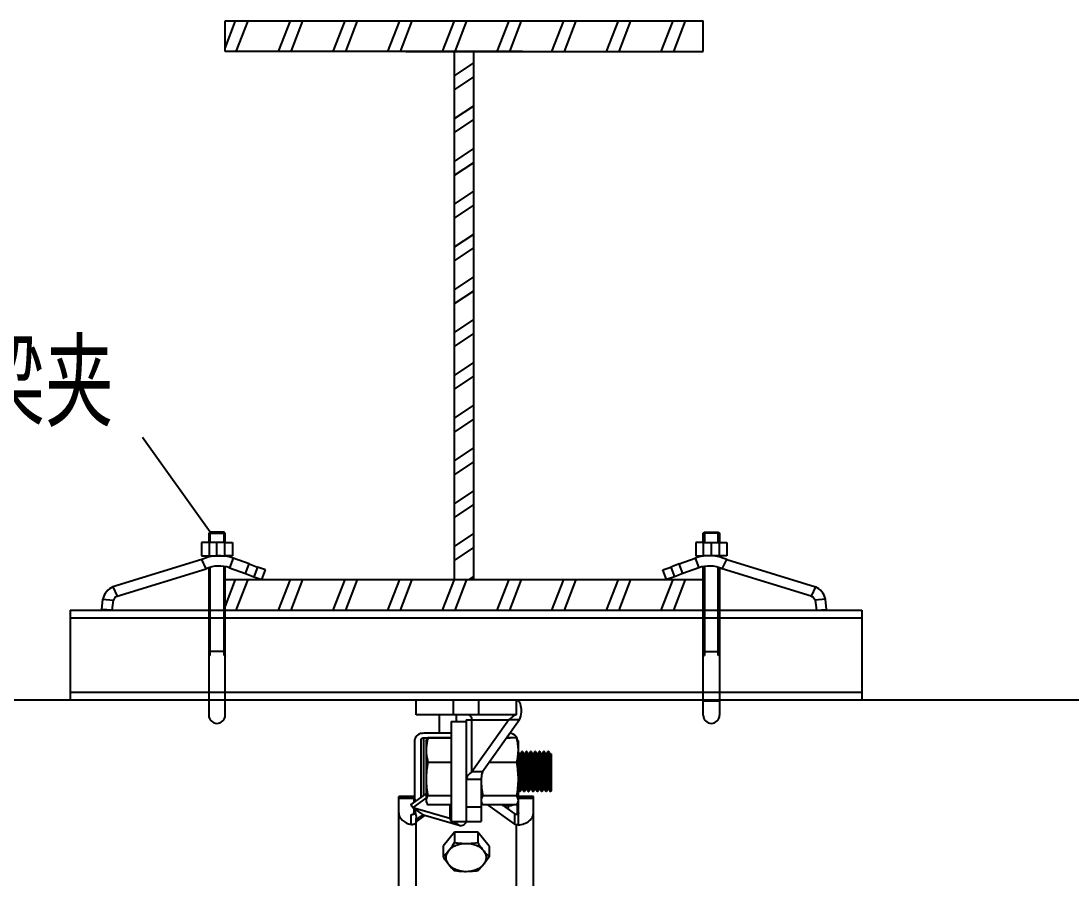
# Model space of a CAD drawing. Extents: x 27938 to 650306, y -92720 to 1524912.
# Drawn here: x 317662 to 322546, y 809788 to 813775 of the extents above; entities that cross this region are included whole.
import ezdxf

# ---------------------------------------------------------------- set-up
doc = ezdxf.new("R2010")
doc.units = 0
doc.header["$LTSCALE"] = 1000
doc.header["$MEASUREMENT"] = 0
for name, color, linetype in [('bz', 2, 'Continuous'), ('W_DIM', 4, 'Continuous'), ('walraven', 7, 'Continuous')]:
    doc.layers.add(name, color=color, linetype=linetype)
doc.styles.get("Standard").update_dxf_attribs({"font": 'gbenor.shx', "bigfont": 'gbcbig.shx'})
doc.styles.add('wwp100', font='txt.shx', dxfattribs={"width": 0.7, "height": 400, "bigfont": 'hztxt.shx'})
doc.dimstyles.get("Standard").update_dxf_attribs({"dimtxt": 0.18, "dimasz": 0.18, "dimexe": 0.18, "dimexo": 0.0625, "dimgap": 0.09, "dimtad": 0, "dimtih": 1, "dimtoh": 1, "dimdec": 4, "dimzin": 0, "dimdsep": 46, "dimtxsty": 'Standard', "dimcen": 0.09, "dimadec": 0, "dimazin": 0, "dimtfac": 1, "dimtdec": 4, "dimtofl": 0, "dimtmove": 0, "dimatfit": 3, "dimfxl": 1, "dimtolj": 1, "dimtzin": 0, "dimarcsym": 0})

msp = doc.modelspace()

# ---------------------------------------------------------------- linework, layer by layer
for p, q in [((318611.6, 813647.9), (318660.4, 813774.7)), ((318611.6, 813774.7), (320834.7, 813774.7)), ((318611.6, 813632.1), (318611.6, 813774.7)), ((318663.5, 813632.1), (318718.3, 813774.7)), ((318859.9, 813632.1), (318914.7, 813774.7)), ((318917.8, 813632.1), (318972.6, 813774.7)), ((319114.2, 813632.1), (319169, 813774.7)), ((319172.1, 813632.1), (319226.9, 813774.7)), ((319368.5, 813632.1), (319423.3, 813774.7)), ((319426.4, 813632.1), (319481.2, 813774.7)), ((319622.8, 813632.1), (319677.6, 813774.7)), ((319680.7, 813632.1), (319735.5, 813774.7)), ((319877.1, 813632.1), (319931.9, 813774.7)), ((319935, 813632.1), (319989.8, 813774.7)), ((320131.4, 813632.1), (320186.2, 813774.7)), ((320189.3, 813632.1), (320244.1, 813774.7)), ((320385.7, 813632.1), (320440.5, 813774.7)), ((320443.6, 813632.1), (320498.4, 813774.7)), ((320640, 813632.1), (320694.8, 813774.7)), ((320697.9, 813632.1), (320752.7, 813774.7)), ((320834.7, 813632.1), (320834.7, 813774.7)), ((319677.6, 811176.3), (319677.6, 813632.1)), ((319768.8, 811176.3), (319768.8, 813632.1)), ((319677.6, 813519.5), (319768.8, 813579.7)), ((319677.6, 813454.9), (319768.8, 813515.1)), ((319677.6, 813320.5), (319768.8, 813380.7)), ((319677.6, 813255.9), (319768.8, 813316.1)), ((319677.6, 813121.5), (319768.8, 813181.7)), ((319677.6, 813056.9), (319768.8, 813117)), ((319677.6, 812922.5), (319768.8, 812982.6)), ((319677.6, 812857.8), (319768.8, 812918)), ((319677.6, 812723.4), (319768.8, 812783.6)), ((319677.6, 812658.8), (319768.8, 812719)), ((319677.6, 812524.4), (319768.8, 812584.6)), ((319677.6, 812459.8), (319768.8, 812520)), ((319677.6, 812325.4), (319768.8, 812385.6)), ((319677.6, 812260.8), (319768.8, 812320.9)), ((319677.6, 812126.4), (319768.8, 812186.5)), ((319677.6, 812061.7), (319768.8, 812121.9)), ((319677.6, 811927.3), (319768.8, 811987.5)), ((319677.6, 811862.7), (319768.8, 811922.9)), ((319677.6, 811728.3), (319768.8, 811788.5)), ((319677.6, 811663.7), (319768.8, 811723.9)), ((319677.6, 811529.3), (319768.8, 811589.5)), ((319677.6, 811464.7), (319768.8, 811524.8)), ((319677.6, 811330.3), (319768.8, 811390.4)), ((319677.6, 811265.6), (319768.8, 811325.8)), ((318611.6, 811176.3), (320834.7, 811176.3)), ((318611.6, 811049.5), (318660.4, 811176.3)), ((318663.5, 811033.7), (318718.3, 811176.3)), ((318859.9, 811033.7), (318914.7, 811176.3)), ((318917.8, 811033.7), (318972.6, 811176.3)), ((319114.2, 811033.7), (319169, 811176.3)), ((319172.1, 811033.7), (319226.9, 811176.3)), ((319368.5, 811033.7), (319423.3, 811176.3)), ((319426.4, 811033.7), (319481.2, 811176.3)), ((319622.8, 811033.7), (319677.6, 811176.3)), ((319680.7, 811033.7), (319735.5, 811176.3)), ((319745.8, 811176.3), (319768.8, 811191.4)), ((319877.1, 811033.7), (319931.9, 811176.3)), ((319935, 811033.7), (319989.8, 811176.3)), ((320131.4, 811033.7), (320186.2, 811176.3)), ((320189.3, 811033.7), (320244.1, 811176.3)), ((320385.7, 811033.7), (320440.5, 811176.3)), ((320443.6, 811033.7), (320498.4, 811176.3)), ((320640, 811033.7), (320694.8, 811176.3)), ((320697.9, 811033.7), (320752.7, 811176.3))]:
    msp.add_line(p, q)
at = {"linetype": 'Continuous'}
for p, q in [((317891.4, 811033.7), (321573.3, 811033.7)), ((317891.4, 810998.1), (321573.3, 810998.1)), ((317891.4, 810651.9), (321573.3, 810651.9)), ((317891.4, 810616.3), (321573.3, 810616.3)), ((319500.1, 810546.6), (319500.1, 810616.3)), ((319500.1, 810616.3), (319964.7, 810616.3)), ((319674.3, 810546.6), (319674.3, 810616.3)), ((319790.5, 810616.3), (319790.5, 810546.6)), ((319964.7, 810616.3), (319964.7, 810546.6)), ((319964.7, 810546.6), (319500.1, 810546.6)), ((319606.2, 810546.6), (319606.2, 810461.5)), ((319686.7, 810546.6), (319686.7, 810516.2)), ((319662.7, 810516.2), (319662.7, 810051.6)), ((319662.7, 810516.2), (319732.4, 810516.2)), ((319732.4, 810523.4), (319732.4, 810051.6)), ((319732.4, 810523.4), (319930.7, 810523.4)), ((319930.7, 810523.4), (319759.6, 810281.4)), ((319759.6, 810281.4), (319759.6, 810523.4)), ((319980, 810523.4), (319808.9, 810281.4)), ((319980, 810523.4), (319930.7, 810523.4)), ((319662.7, 810461.5), (319534.9, 810461.5)), ((319534.9, 810171.6), (319534.9, 810440.9)), ((319534.9, 810440.9), (319662.7, 810440.9)), ((319662.7, 810439.4), (319554.4, 810439.4)), ((319966.1, 810439.4), (319920.6, 810439.4)), ((319921.7, 810440.9), (319929.8, 810440.9)), ((319929.8, 810439.4), (319929.8, 810440.9)), ((319494.2, 810142.9), (319494.2, 810432.7)), ((319523.3, 810163.4), (319523.3, 810432.7)), ((319546.5, 810423.3), (319548.4, 810428.4)), ((319546.5, 810423.3), (319546.5, 810144.5)), ((319972.1, 810428.4), (319974, 810423.3)), ((319974, 810423.3), (319974, 810144.5)), ((319979.9, 810365.8), (319974, 810376.1)), ((319980.1, 810365.6), (319979.9, 810365.8)), ((319984.9, 810365.8), (319979.9, 810365.8)), ((319980.2, 810365.2), (319980.1, 810365.6)), ((319991.1, 810376.6), (319984.8, 810365.8)), ((319991.1, 810376.6), (319991.3, 810376.8)), ((319993.8, 810376.8), (319991.3, 810376.8)), ((319994, 810376.6), (319993.8, 810376.8)), ((320000.3, 810365.8), (319994, 810376.6)), ((320000.4, 810365.6), (320000.3, 810365.8)), ((320005.2, 810365.8), (320000.3, 810365.8)), ((320011.4, 810376.6), (320005.2, 810365.8)), ((320011.4, 810376.6), (320011.6, 810376.8)), ((320014.1, 810376.8), (320011.6, 810376.8)), ((320014.3, 810376.6), (320014.1, 810376.8)), ((320020.6, 810365.8), (320014.3, 810376.6)), ((320020.7, 810365.6), (320020.6, 810365.8)), ((320025.6, 810365.8), (320020.6, 810365.8)), ((320031.7, 810376.6), (320025.5, 810365.8)), ((320031.7, 810376.6), (320031.9, 810376.8)), ((320034.5, 810376.8), (320031.9, 810376.8)), ((320034.7, 810376.6), (320034.5, 810376.8)), ((320040.9, 810365.8), (320034.7, 810376.6)), ((320041, 810365.6), (320040.9, 810365.8)), ((320045.9, 810365.8), (320040.9, 810365.8)), ((320041.1, 810365.4), (320041, 810365.6)), ((320052.1, 810376.6), (320045.8, 810365.8)), ((320052.1, 810376.6), (320052.3, 810376.8)), ((320054.8, 810376.8), (320052.3, 810376.8)), ((320055, 810376.6), (320054.8, 810376.8)), ((320061.3, 810365.8), (320055, 810376.6)), ((320061.4, 810365.6), (320061.3, 810365.8)), ((320066.2, 810365.8), (320061.3, 810365.8)), ((320072.4, 810376.6), (320066.1, 810365.8)), ((320072.4, 810376.6), (320072.6, 810376.8)), ((320075.1, 810376.8), (320072.6, 810376.8)), ((320075.3, 810376.6), (320075.1, 810376.8)), ((320081.6, 810365.8), (320075.3, 810376.6)), ((320081.7, 810365.6), (320081.6, 810365.8)), ((320086.6, 810365.8), (320081.6, 810365.8)), ((320092.7, 810376.6), (320086.5, 810365.8)), ((320092.7, 810376.6), (320092.9, 810376.8)), ((320095.5, 810376.8), (320092.9, 810376.8)), ((320095.7, 810376.6), (320095.5, 810376.8)), ((320101.9, 810365.8), (320095.7, 810376.6)), ((320102, 810365.6), (320101.9, 810365.8)), ((320106.9, 810365.8), (320101.9, 810365.8)), ((320113.1, 810376.6), (320106.8, 810365.8)), ((320113.3, 810376.8), (320113.1, 810376.6)), ((320115.8, 810376.8), (320113.3, 810376.8)), ((320115.8, 810376.8), (320116, 810376.6)), ((320122.2, 810365.8), (320116, 810376.6)), ((320116, 810376.6), (320116.1, 810376.5)), ((320122.4, 810365.6), (320122.2, 810365.8)), ((320127.2, 810365.8), (320122.2, 810365.8)), ((320127.3, 810366.1), (320127.1, 810365.8)), ((320127.3, 810365.7), (320127.2, 810365.8)), ((320127.3, 810366.1), (320127.3, 810193.1)), ((319662.7, 810325.5), (319554.4, 810325.5)), ((319966.1, 810325.5), (319840.1, 810325.5)), ((319802.1, 810245.7), (319732.4, 810245.7)), ((319808.9, 810281.4), (319759.6, 810281.4)), ((319802.1, 810245.7), (319802.1, 810051.6)), ((319974, 810202), (319974.6, 810202)), ((319974.5, 810202.2), (319974.6, 810202)), ((319974.6, 810202), (319980.9, 810191.1)), ((319983.9, 810191.1), (319990.1, 810201.9)), ((319990, 810202), (319995, 810202)), ((319994.9, 810202.2), (319994.8, 810202.4)), ((319994.9, 810202.2), (319995, 810202)), ((319995, 810202), (320001.3, 810191.1)), ((320004.2, 810191.1), (320010.4, 810201.9)), ((320010.3, 810202), (320015.3, 810202)), ((320015.2, 810202.2), (320015.3, 810202)), ((320015.3, 810202), (320021.6, 810191.1)), ((320024.5, 810191.1), (320030.7, 810201.9)), ((320030.7, 810202), (320035.6, 810202)), ((320035.5, 810202.2), (320035.6, 810202)), ((320035.6, 810202), (320041.9, 810191.1)), ((320044.8, 810191.1), (320051.1, 810201.9)), ((320051, 810202), (320056, 810202)), ((320055.8, 810202.2), (320056, 810202)), ((320056, 810202), (320062.2, 810191.1)), ((320065.2, 810191.1), (320071.4, 810201.9)), ((320071.3, 810202), (320076.3, 810202)), ((320076.2, 810202.2), (320076.3, 810202)), ((320076.3, 810202), (320082.6, 810191.1)), ((320085.5, 810191.1), (320091.7, 810201.9)), ((320091.6, 810202), (320096.6, 810202)), ((320096.5, 810202.2), (320095.9, 810204.7)), ((320096.5, 810202.2), (320096.6, 810202)), ((320096.6, 810202), (320102.9, 810191.1)), ((320105.8, 810191.1), (320112, 810201.9)), ((320112, 810202), (320116.9, 810202)), ((320116.8, 810202.2), (320116.9, 810202)), ((320116.9, 810202), (320123.2, 810191.1)), ((319418.7, 809599), (319418.7, 810167.8)), ((319488.4, 810167.8), (319418.7, 810167.8)), ((319488.4, 810157.6), (319418.7, 810157.6)), ((319477.1, 810130.7), (319546.5, 810179.8)), ((319484.8, 810115.3), (319546.5, 810159)), ((319488.4, 810167.8), (319488.4, 810138.8)), ((319662.7, 810170.1), (319554.4, 810170.1)), ((319966.1, 810170.1), (319809.9, 810170.1)), ((319976.3, 810091.8), (319976.3, 810167.8)), ((320046, 810167.8), (319976.3, 810167.8)), ((320046, 810157.6), (319976.3, 810157.6)), ((319980.9, 810191.1), (319981.1, 810191)), ((319983.7, 810191), (319981.1, 810191)), ((319983.9, 810191.1), (319983.7, 810191)), ((320001.3, 810191.1), (320001.5, 810191)), ((320004, 810191), (320001.5, 810191)), ((320004.2, 810191.1), (320004, 810191)), ((320021.6, 810191.1), (320021.8, 810191)), ((320024.3, 810191), (320021.8, 810191)), ((320024.5, 810191.1), (320024.3, 810191)), ((320041.9, 810191.1), (320042.1, 810191)), ((320044.6, 810191), (320042.1, 810191)), ((320044.8, 810191.1), (320044.6, 810191)), ((320046, 809599), (320046, 810167.8)), ((320062.2, 810191.1), (320062.4, 810191)), ((320065, 810191), (320062.4, 810191)), ((320065.2, 810191.1), (320065, 810191)), ((320082.6, 810191.1), (320082.8, 810191)), ((320085.3, 810191), (320082.8, 810191)), ((320085.5, 810191.1), (320085.3, 810191)), ((320102.9, 810191.1), (320103.1, 810191)), ((320105.6, 810191), (320103.1, 810191)), ((320105.8, 810191.1), (320105.6, 810191)), ((320126, 810191), (320123.4, 810191)), ((320126, 810191), (320126.1, 810191.1)), ((320126.1, 810191.1), (320127.3, 810193.1)), ((319484.8, 810115.3), (319534, 810080.4)), ((319655.9, 810065.2), (319484.8, 810115.3)), ((319488.4, 810112.7), (319488.4, 810091.8)), ((319494.2, 810089.3), (319494.2, 810099.5)), ((319494.3, 810099.4), (319497.5, 810087.8)), ((319546.5, 810144.5), (319548.4, 810139.4)), ((319662.7, 810128.4), (319554.4, 810128.4)), ((319655.9, 810128.4), (319655.9, 810065.2)), ((319732.4, 810119.6), (319802.1, 810119.6)), ((319802.1, 810144.5), (319803.9, 810139.4)), ((319966.1, 810128.4), (319809.9, 810128.4)), ((319831.6, 810128.4), (319957.9, 810039.2)), ((319900.8, 810124.7), (319929.8, 810124.7)), ((319957.9, 810088.4), (319901.3, 810128.4)), ((319929.8, 810108.3), (319929.8, 810124.7)), ((319970.5, 810085.1), (319970.5, 810135.7)), ((319972.1, 810139.4), (319974, 810144.5)), ((319476.9, 810036.7), (319476.9, 810083.6)), ((319500, 810049.6), (319540.8, 810078.4)), ((319500, 809541.5), (319500, 810065.3)), ((319705.1, 810030.3), (319534, 810080.4)), ((319662.7, 810051.6), (319802.1, 810051.6)), ((319705.1, 810030.3), (319675.1, 810051.6)), ((319957.9, 810088.4), (319957.9, 810039.2)), ((319974.3, 810087.2), (319974.3, 810034.8)), ((319678.7, 810001.5), (319625, 809935.8)), ((319678.7, 810001.5), (319678.7, 809952.6)), ((319786, 810001.5), (319678.7, 810001.5)), ((319786, 810001.5), (319786, 809952.6)), ((319839.6, 809935.8), (319786, 810001.5)), ((319964.7, 810035.8), (319964.7, 809541.5)), ((319625, 809935.8), (319625, 809886.9)), ((319839.6, 809935.8), (319839.6, 809886.9))]:
    msp.add_line(p, q, dxfattribs=at)
at = {"color": 7}
for p, q in [((317891.4, 811033.7), (317891.4, 810616.3)), ((318611.6, 811033.7), (320834.7, 811033.7)), ((321573.3, 811033.7), (321573.3, 810616.3))]:
    msp.add_line(p, q, dxfattribs=at)
at = {"linetype": 'Continuous'}
for points in [[(319489, 810112.3), (319490.8, 810108.6), (319494.3, 810099.4)], [(319497.5, 810087.8), (319499.6, 810074.7), (319500, 810065.3)]]:
    msp.add_lwpolyline(points, dxfattribs=at)
for centre, radius, start, end in [((319948.3, 810432.3), 22.2, 17.8947, 22.1691), ((319571.6, 810180.2), 108.4, 215.5714, 216.7651), ((319478.8, 810109.5), 25.6, 292.244, 297.8329), ((319479.5, 810108.2), 24, 297.8753, 299.7704), ((319392.4, 810127.9), 334.9, 313.9914, 320.7735), ((319911.3, 810062.1), 334.9, 219.2265, 226.0086)]:
    msp.add_arc(centre, radius, start, end, dxfattribs=at)
for points, knots in [([(319964.7, 810616.3), (319976.2, 810616.3), (319986, 810595), (319988.1, 810574.6), (319987.8, 810552), (319983.9, 810534.8), (319980, 810523.4)], [0, 0, 0, 0, 0.34128, 0.481725, 0.640517, 1, 1, 1, 1]), ([(319759.6, 810523.4), (319759.6, 810529.1), (319757.4, 810539.7), (319747.6, 810546.6), (319743.2, 810546.6)], [0, 0, 0, 0, 0.55976, 1, 1, 1, 1]), ([(319964.7, 810546.6), (319961.7, 810546.6), (319954.5, 810543.1), (319949, 810538.2), (319945.6, 810535.3)], [0, 0, 0, 0, 0.400704, 1, 1, 1, 1]), ([(319945.6, 810535.3), (319944.5, 810534.3), (319939.6, 810530.2), (319934.7, 810526.3), (319930.7, 810523.4)], [0, 0, 0, 0, 0.226541, 1, 1, 1, 1]), ([(319534.9, 810461.5), (319524.9, 810461.5), (319506.3, 810457.7), (319494.2, 810440.6), (319494.2, 810432.7)], [0, 0, 0, 0, 0.559767, 1, 1, 1, 1]), ([(319554.4, 810439.4), (319553.2, 810434.7), (319548.8, 810416), (319546.5, 810396.8), (319546.5, 810382.5)], [0, 0, 0, 0, 0.252048, 1, 1, 1, 1]), ([(319548.3, 810428.2), (319548.7, 810429.2), (319550.3, 810433.1), (319552.5, 810436.7), (319554.4, 810439.4)], [0, 0, 0, 0, 0.238306, 1, 1, 1, 1]), ([(319968.9, 810440.7), (319967.8, 810443.4), (319960.3, 810454.7), (319946.2, 810460), (319935.9, 810461.1)], [0, 0, 0, 0, 0.221061, 1, 1, 1, 1]), ([(319972.2, 810428.2), (319971.8, 810429.2), (319970.2, 810433.1), (319968, 810436.7), (319966.1, 810439.4)], [0, 0, 0, 0, 0.238306, 1, 1, 1, 1]), ([(319966.1, 810439.4), (319968.5, 810430), (319972.5, 810411.2), (319974, 810392), (319974, 810382.5)], [0, 0, 0, 0, 0.502209, 1, 1, 1, 1]), ([(319970.5, 810432.7), (319970.5, 810433.8), (319970.3, 810436), (319969.8, 810438.1), (319969.5, 810439.1)], [0, 0, 0, 0, 0.496614, 1, 1, 1, 1]), ([(319546.5, 810382.5), (319546.5, 810377.7), (319547.2, 810358.5), (319550.8, 810339.5), (319554.4, 810325.5)], [0, 0, 0, 0, 0.248826, 1, 1, 1, 1]), ([(319974, 810382.5), (319974, 810372.9), (319972.5, 810353.7), (319968.5, 810334.9), (319966.1, 810325.5)], [0, 0, 0, 0, 0.497791, 1, 1, 1, 1]), ([(319981.1, 810218.2), (319980.4, 810232.9), (319979.5, 810256.1), (319978.4, 810287.7), (319977.6, 810312.2), (319976.7, 810334.6), (319975.9, 810353.1), (319975.2, 810365.5), (319974.5, 810372.5), (319974.2, 810374.9), (319974, 810375.8)], [0, 0, 0, 0, 0.280313, 0.441626, 0.601058, 0.746568, 0.867171, 0.953784, 0.982215, 1, 1, 1, 1]), ([(319990, 810202), (319989.8, 810202), (319989.6, 810202.6), (319989.3, 810203.6), (319989, 810205.5), (319988.7, 810208), (319988.4, 810211.2), (319988, 810216.7), (319987.5, 810225), (319986.9, 810236.5), (319986.3, 810249.7), (319985.7, 810264.1), (319985.1, 810279.2), (319984.5, 810294.5), (319983.9, 810309.4), (319983.3, 810323.3), (319982.7, 810335.9), (319982.1, 810346.6), (319981.6, 810355.1), (319980.9, 810361.1), (319980.6, 810364.2), (319980.2, 810365.2)], [0, 0, 0, 0, 0.002911, 0.009851, 0.021077, 0.036552, 0.056152, 0.079719, 0.137881, 0.208992, 0.29053, 0.379595, 0.473019, 0.567477, 0.659607, 0.74613, 0.82397, 0.89036, 0.94295, 0.979899, 1, 1, 1, 1]), ([(319994.8, 810202.4), (319994.4, 810203.4), (319994, 810206.4), (319993.4, 810212.1), (319992.8, 810220.5), (319992.2, 810231.1), (319991.6, 810243.7), (319991, 810257.7), (319990.4, 810272.6), (319989.8, 810288), (319989.2, 810303.1), (319988.6, 810317.6), (319988, 810330.9), (319987.4, 810342.5), (319986.9, 810350.9), (319986.5, 810356.5), (319986.2, 810359.7), (319985.9, 810362.2), (319985.6, 810364.1), (319985.4, 810365.1), (319985.1, 810365.8), (319984.9, 810365.8)], [0, 0, 0, 0, 0.018814, 0.054691, 0.106467, 0.172314, 0.249877, 0.336373, 0.428694, 0.52352, 0.617441, 0.707082, 0.789219, 0.860904, 0.919566, 0.943342, 0.96312, 0.978736, 0.990065, 0.997067, 1, 1, 1, 1]), ([(319991.3, 810376.8), (319991.4, 810376.8), (319991.6, 810376.4), (319991.8, 810375.7), (319992, 810374.4), (319992.4, 810371.8), (319992.8, 810367.3), (319993.2, 810360.6), (319993.7, 810352.2), (319994.2, 810342.4), (319994.6, 810331.3), (319995.3, 810314.7), (319996.1, 810292.7), (319997, 810266.3), (319997.9, 810241.3), (319998.6, 810225.5), (319998.9, 810218.2)], [0, 0, 0, 0, 0.00218, 0.007156, 0.015174, 0.026244, 0.057342, 0.099842, 0.152844, 0.215209, 0.285592, 0.362474, 0.528996, 0.700446, 0.862075, 1, 1, 1, 1]), ([(320001.4, 810218.2), (320001.1, 810225.3), (320000.4, 810240.7), (319999.6, 810264.9), (319998.7, 810290.7), (319997.8, 810315.9), (319997, 810335.7), (319996.4, 810349.6), (319995.9, 810358.2), (319995.5, 810365.3), (319995.1, 810370.7), (319994.6, 810374.2), (319994.3, 810376.1), (319994, 810376.6)], [0, 0, 0, 0, 0.134252, 0.291372, 0.458537, 0.622096, 0.768683, 0.831794, 0.886343, 0.931217, 0.965509, 0.98855, 1, 1, 1, 1]), ([(320010.3, 810202), (320010.2, 810202), (320009.9, 810202.7), (320009.7, 810203.7), (320009.3, 810205.6), (320009.1, 810208.2), (320008.7, 810211.5), (320008.3, 810217.1), (320007.8, 810225.7), (320007.2, 810237.5), (320006.6, 810251), (320006, 810265.7), (320005.4, 810281.1), (320004.7, 810296.6), (320004.1, 810311.6), (320003.5, 810325.6), (320002.9, 810338.1), (320002.3, 810348.5), (320001.7, 810356.6), (320001.2, 810361.8), (320000.8, 810364.4), (320000.5, 810365.3), (320000.4, 810365.6)], [0, 0, 0, 0, 0.002979, 0.01011, 0.021658, 0.037569, 0.057721, 0.081935, 0.141647, 0.214533, 0.297928, 0.388772, 0.483731, 0.57932, 0.672029, 0.758454, 0.835426, 0.900125, 0.95019, 0.983823, 0.99411, 1, 1, 1, 1]), ([(320015.2, 810202.2), (320015, 810202.5), (320014.8, 810203.3), (320014.3, 810206), (320013.8, 810211.1), (320013.2, 810219.2), (320012.7, 810229.7), (320012, 810242.2), (320011.4, 810256.1), (320010.8, 810271.2), (320010.2, 810286.6), (320009.6, 810302), (320009, 810316.7), (320008.4, 810330.3), (320007.8, 810342.1), (320007.3, 810350.6), (320006.8, 810356.3), (320006.5, 810359.6), (320006.2, 810362.1), (320005.9, 810364.1), (320005.7, 810365.1), (320005.4, 810365.8), (320005.2, 810365.8)], [0, 0, 0, 0, 0.005873, 0.016149, 0.049758, 0.099805, 0.164491, 0.241456, 0.327881, 0.420594, 0.516191, 0.611162, 0.702019, 0.785427, 0.858327, 0.918049, 0.942268, 0.962424, 0.978339, 0.989888, 0.997021, 1, 1, 1, 1]), ([(320011.6, 810376.8), (320011.7, 810376.8), (320012, 810376.4), (320012.1, 810375.7), (320012.4, 810374.4), (320012.7, 810371.8), (320013.1, 810367.3), (320013.6, 810360.6), (320014, 810352.3), (320014.5, 810342.4), (320015, 810331.3), (320015.6, 810314.7), (320016.4, 810292.7), (320017.3, 810266.3), (320018.2, 810241.3), (320018.9, 810225.5), (320019.2, 810218.2)], [0, 0, 0, 0, 0.002174, 0.007143, 0.015154, 0.026218, 0.057307, 0.099799, 0.152794, 0.215155, 0.285537, 0.362422, 0.52895, 0.70041, 0.86206, 1, 1, 1, 1]), ([(320021.8, 810218.2), (320021.4, 810225.3), (320020.8, 810240.7), (320019.9, 810264.9), (320019, 810290.7), (320018.1, 810315.9), (320017.3, 810335.7), (320016.7, 810349.6), (320016.3, 810358.2), (320015.8, 810365.3), (320015.4, 810370.7), (320014.9, 810374.2), (320014.6, 810376.1), (320014.3, 810376.6)], [0, 0, 0, 0, 0.134248, 0.291362, 0.458527, 0.622086, 0.768676, 0.831791, 0.886342, 0.931217, 0.965509, 0.988549, 1, 1, 1, 1]), ([(320030.7, 810202), (320030.5, 810202), (320030.2, 810202.7), (320030, 810203.7), (320029.7, 810205.6), (320029.4, 810208.2), (320029.1, 810211.5), (320028.6, 810217.1), (320028.1, 810225.7), (320027.5, 810237.5), (320026.9, 810251), (320026.3, 810265.7), (320025.7, 810281.1), (320025.1, 810296.6), (320024.5, 810311.6), (320023.9, 810325.6), (320023.2, 810338.1), (320022.7, 810348.5), (320022.1, 810356.6), (320021.6, 810361.8), (320021.1, 810364.4), (320020.9, 810365.3), (320020.7, 810365.6)], [0, 0, 0, 0, 0.002978, 0.01011, 0.021657, 0.037569, 0.057721, 0.081935, 0.141646, 0.214533, 0.297927, 0.388772, 0.483732, 0.579321, 0.67203, 0.758455, 0.835427, 0.900125, 0.95019, 0.983823, 0.994113, 1, 1, 1, 1]), ([(320035.5, 810202.2), (320035.4, 810202.5), (320035.1, 810203.3), (320034.7, 810206), (320034.2, 810211.1), (320033.6, 810219.2), (320033, 810229.7), (320032.4, 810242.2), (320031.8, 810256.1), (320031.2, 810271.2), (320030.5, 810286.6), (320029.9, 810302), (320029.3, 810316.7), (320028.7, 810330.3), (320028.1, 810342.1), (320027.6, 810350.6), (320027.2, 810356.3), (320026.8, 810359.6), (320026.6, 810362.1), (320026.2, 810364.1), (320026, 810365.1), (320025.7, 810365.8), (320025.6, 810365.8)], [0, 0, 0, 0, 0.005876, 0.016149, 0.049759, 0.099805, 0.164492, 0.241457, 0.327882, 0.420595, 0.516191, 0.611162, 0.702019, 0.785427, 0.858326, 0.918049, 0.942268, 0.962424, 0.978338, 0.989888, 0.99702, 1, 1, 1, 1]), ([(320031.9, 810376.8), (320032.1, 810376.8), (320032.3, 810376.4), (320032.5, 810375.7), (320032.7, 810374.4), (320033, 810371.8), (320033.4, 810367.3), (320033.9, 810360.6), (320034.4, 810352.3), (320034.8, 810342.4), (320035.3, 810331.3), (320035.9, 810314.7), (320036.7, 810292.7), (320037.6, 810266.3), (320038.5, 810241.3), (320039.2, 810225.5), (320039.6, 810218.2)], [0, 0, 0, 0, 0.002175, 0.007145, 0.015158, 0.026223, 0.057313, 0.099807, 0.152805, 0.215171, 0.285555, 0.36244, 0.528965, 0.700426, 0.862068, 1, 1, 1, 1]), ([(320042.1, 810218.2), (320041.8, 810225.3), (320041.1, 810240.7), (320040.2, 810264.9), (320039.3, 810290.7), (320038.4, 810315.9), (320037.7, 810335.7), (320037, 810349.6), (320036.6, 810358.2), (320036.1, 810365.3), (320035.7, 810370.7), (320035.2, 810374.2), (320035, 810376.1), (320034.7, 810376.6)], [0, 0, 0, 0, 0.134249, 0.291369, 0.458531, 0.622086, 0.768675, 0.831789, 0.886339, 0.931214, 0.965507, 0.988549, 1, 1, 1, 1]), ([(320051, 810202), (320050.8, 810202), (320050.5, 810202.6), (320050.3, 810203.7), (320050, 810205.6), (320049.7, 810208.1), (320049.4, 810211.3), (320049, 810216.9), (320048.5, 810225.3), (320047.9, 810236.9), (320047.3, 810250.3), (320046.7, 810264.8), (320046.1, 810280), (320045.4, 810295.4), (320044.8, 810310.3), (320044.2, 810324.3), (320043.6, 810336.9), (320043, 810347.5), (320042.5, 810355.8), (320041.9, 810361.5), (320041.5, 810364.5), (320041.1, 810365.4)], [0, 0, 0, 0, 0.00294, 0.009963, 0.021326, 0.036989, 0.056826, 0.080671, 0.139499, 0.211374, 0.29371, 0.383542, 0.477628, 0.572576, 0.664959, 0.751445, 0.828916, 0.894583, 0.946089, 0.981611, 1, 1, 1, 1]), ([(320055.7, 810202.6), (320055.3, 810203.7), (320054.9, 810206.8), (320054.3, 810212.8), (320053.8, 810221.3), (320053.2, 810232.1), (320052.6, 810244.7), (320052, 810258.7), (320051.4, 810273.5), (320050.8, 810288.8), (320050.2, 810303.9), (320049.6, 810318.2), (320049, 810331.4), (320048.4, 810342.8), (320047.9, 810351.1), (320047.5, 810356.6), (320047.2, 810359.8), (320046.9, 810362.3), (320046.6, 810364.1), (320046.3, 810365.1), (320046.1, 810365.8), (320045.9, 810365.8)], [0, 0, 0, 0, 0.020522, 0.05782, 0.110674, 0.177241, 0.25517, 0.341702, 0.433769, 0.528107, 0.621369, 0.710247, 0.791589, 0.862513, 0.920514, 0.944012, 0.963555, 0.978984, 0.990176, 0.997096, 1, 1, 1, 1]), ([(320052.3, 810376.8), (320052.4, 810376.8), (320052.6, 810376.4), (320052.8, 810375.7), (320053, 810374.4), (320053.4, 810371.8), (320053.8, 810367.3), (320054.2, 810360.6), (320054.7, 810352.2), (320055.2, 810342.4), (320055.6, 810331.3), (320056.3, 810314.7), (320057, 810292.7), (320058, 810266.3), (320058.9, 810241.3), (320059.5, 810225.5), (320059.9, 810218.2)], [0, 0, 0, 0, 0.002179, 0.007154, 0.015171, 0.02624, 0.057337, 0.099835, 0.152836, 0.215199, 0.285581, 0.362463, 0.528986, 0.700438, 0.862072, 1, 1, 1, 1]), ([(320062.4, 810218.2), (320062.1, 810225.3), (320061.4, 810240.7), (320060.5, 810264.9), (320059.7, 810290.7), (320058.8, 810315.9), (320058, 810335.7), (320057.4, 810349.6), (320056.9, 810358.2), (320056.4, 810365.3), (320056, 810370.7), (320055.5, 810374.2), (320055.3, 810376.1), (320055, 810376.6)], [0, 0, 0, 0, 0.134251, 0.29137, 0.458536, 0.622096, 0.768683, 0.831794, 0.886344, 0.931218, 0.96551, 0.98855, 1, 1, 1, 1]), ([(320071.3, 810202), (320071.1, 810202), (320070.9, 810202.7), (320070.6, 810203.7), (320070.3, 810205.6), (320070, 810208.2), (320069.7, 810211.5), (320069.3, 810217.1), (320068.8, 810225.7), (320068.2, 810237.5), (320067.6, 810251), (320066.9, 810265.7), (320066.3, 810281.1), (320065.7, 810296.6), (320065.1, 810311.6), (320064.5, 810325.6), (320063.9, 810338.1), (320063.3, 810348.5), (320062.7, 810356.6), (320062.2, 810361.8), (320061.7, 810364.4), (320061.5, 810365.3), (320061.4, 810365.6)], [0, 0, 0, 0, 0.002979, 0.01011, 0.021658, 0.037569, 0.057721, 0.081935, 0.141647, 0.214533, 0.297928, 0.388772, 0.483732, 0.57932, 0.672029, 0.758455, 0.835426, 0.900125, 0.95019, 0.983823, 0.994111, 1, 1, 1, 1]), ([(320076.2, 810202.2), (320076, 810202.5), (320075.8, 810203.3), (320075.3, 810206), (320074.8, 810211.1), (320074.2, 810219.2), (320073.6, 810229.7), (320073, 810242.2), (320072.4, 810256.1), (320071.8, 810271.2), (320071.2, 810286.6), (320070.6, 810302), (320070, 810316.7), (320069.4, 810330.3), (320068.8, 810342.1), (320068.2, 810350.6), (320067.8, 810356.3), (320067.5, 810359.6), (320067.2, 810362.1), (320066.9, 810364.1), (320066.7, 810365.1), (320066.4, 810365.8), (320066.2, 810365.8)], [0, 0, 0, 0, 0.005874, 0.016149, 0.049759, 0.099805, 0.164491, 0.241457, 0.327881, 0.420594, 0.516191, 0.611162, 0.702019, 0.785427, 0.858327, 0.918049, 0.942268, 0.962424, 0.978338, 0.989888, 0.997021, 1, 1, 1, 1]), ([(320072.6, 810376.8), (320072.7, 810376.8), (320072.9, 810376.4), (320073.1, 810375.7), (320073.4, 810374.4), (320073.7, 810371.8), (320074.1, 810367.3), (320074.6, 810360.6), (320075, 810352.3), (320075.5, 810342.4), (320076, 810331.3), (320076.6, 810314.7), (320077.4, 810292.7), (320078.3, 810266.3), (320079.2, 810241.3), (320079.9, 810225.5), (320080.2, 810218.2)], [0, 0, 0, 0, 0.002173, 0.00714, 0.01515, 0.026213, 0.0573, 0.09979, 0.152784, 0.215145, 0.285528, 0.362414, 0.528942, 0.700406, 0.862059, 1, 1, 1, 1]), ([(320082.8, 810218.2), (320082.4, 810225.3), (320081.8, 810240.7), (320080.9, 810264.9), (320080, 810290.7), (320079.1, 810315.9), (320078.3, 810335.7), (320077.7, 810349.6), (320077.2, 810358.2), (320076.8, 810365.3), (320076.4, 810370.7), (320075.9, 810374.2), (320075.6, 810376.1), (320075.3, 810376.6)], [0, 0, 0, 0, 0.134247, 0.291362, 0.458526, 0.622082, 0.768672, 0.831787, 0.88634, 0.931215, 0.965508, 0.988549, 1, 1, 1, 1]), ([(320090.8, 810204.7), (320090.2, 810208.7), (320089.5, 810219.5), (320088.4, 810238.9), (320087.3, 810263.9), (320086.3, 810291.3), (320085.4, 810314.1), (320084.6, 810331.1), (320084, 810341.9), (320083.5, 810350.9), (320082.9, 810357.9), (320082.5, 810362.3), (320082, 810364.6), (320081.8, 810365.3), (320081.7, 810365.6)], [0, 0, 0, 0, 0.074943, 0.200842, 0.362373, 0.539776, 0.711331, 0.788253, 0.85604, 0.912609, 0.95623, 0.985597, 0.994677, 1, 1, 1, 1]), ([(320095.9, 810204.7), (320095.2, 810208.8), (320094.5, 810220), (320093.4, 810240.1), (320092.3, 810265.9), (320091.4, 810289.4), (320090.7, 810308.5), (320090.1, 810321.9), (320089.5, 810334.1), (320088.9, 810344.7), (320088.4, 810353.3), (320087.9, 810359.2), (320087.5, 810362.6), (320087.2, 810364.3), (320087, 810365.2), (320086.7, 810365.8), (320086.6, 810365.8)], [0, 0, 0, 0, 0.077318, 0.207666, 0.3744, 0.556123, 0.645307, 0.729501, 0.805982, 0.872279, 0.926255, 0.966184, 0.980475, 0.990844, 0.997262, 1, 1, 1, 1]), ([(320092.9, 810376.8), (320093, 810376.8), (320093.3, 810376.4), (320093.4, 810375.7), (320093.7, 810374.4), (320094, 810371.8), (320094.4, 810367.3), (320094.9, 810360.6), (320095.3, 810352.2), (320095.8, 810342.4), (320096.3, 810331.3), (320096.9, 810314.7), (320097.7, 810292.7), (320098.6, 810266.3), (320099.5, 810241.3), (320100.2, 810225.5), (320100.6, 810218.2)], [0, 0, 0, 0, 0.002177, 0.007149, 0.015163, 0.02623, 0.057323, 0.099818, 0.152818, 0.215183, 0.285568, 0.362452, 0.528976, 0.700434, 0.862071, 1, 1, 1, 1]), ([(320103.1, 810218.2), (320102.7, 810225.3), (320102.1, 810240.7), (320101.2, 810264.9), (320100.3, 810290.7), (320099.4, 810315.9), (320098.7, 810335.7), (320098, 810349.6), (320097.6, 810358.2), (320097.1, 810365.3), (320096.7, 810370.7), (320096.2, 810374.2), (320096, 810376.1), (320095.7, 810376.6)], [0, 0, 0, 0, 0.134252, 0.291372, 0.458534, 0.62209, 0.768678, 0.831791, 0.88634, 0.931215, 0.965508, 0.988549, 1, 1, 1, 1]), ([(320112, 810202), (320111.8, 810202), (320111.5, 810202.7), (320111.3, 810203.7), (320111, 810205.6), (320110.7, 810208.2), (320110.4, 810211.5), (320109.9, 810217.1), (320109.4, 810225.7), (320108.8, 810237.5), (320108.2, 810251), (320107.6, 810265.7), (320107, 810281.1), (320106.4, 810296.6), (320105.8, 810311.6), (320105.2, 810325.6), (320104.6, 810338.1), (320104, 810348.5), (320103.4, 810356.6), (320102.9, 810361.8), (320102.4, 810364.4), (320102.2, 810365.3), (320102, 810365.6)], [0, 0, 0, 0, 0.002979, 0.01011, 0.021658, 0.037569, 0.057721, 0.081935, 0.141647, 0.214533, 0.297928, 0.388772, 0.483731, 0.57932, 0.672029, 0.758454, 0.835426, 0.900125, 0.95019, 0.983823, 0.99411, 1, 1, 1, 1]), ([(320116.8, 810202.2), (320116.7, 810202.5), (320116.4, 810203.3), (320116, 810206), (320115.5, 810211.1), (320114.9, 810219.2), (320114.3, 810229.7), (320113.7, 810242.2), (320113.1, 810256.1), (320112.5, 810271.2), (320111.9, 810286.6), (320111.2, 810302), (320110.6, 810316.7), (320110, 810330.3), (320109.4, 810342.1), (320108.9, 810350.6), (320108.5, 810356.3), (320108.2, 810359.6), (320107.9, 810362.1), (320107.6, 810364.1), (320107.3, 810365.1), (320107, 810365.8), (320106.9, 810365.8)], [0, 0, 0, 0, 0.005876, 0.016149, 0.049759, 0.099805, 0.164492, 0.241457, 0.327882, 0.420595, 0.516192, 0.611162, 0.702019, 0.785427, 0.858326, 0.918049, 0.942268, 0.962424, 0.978338, 0.989888, 0.99702, 1, 1, 1, 1]), ([(320123.2, 810191.1), (320123.1, 810191.4), (320122.8, 810192.4), (320122.5, 810194.2), (320122.3, 810196.8), (320121.8, 810201.9), (320121.3, 810210.2), (320120.7, 810222), (320120.1, 810236.1), (320119.5, 810252), (320118.9, 810269), (320118.2, 810286.6), (320117.6, 810304.2), (320117, 810320.9), (320116.4, 810336.3), (320115.8, 810349.8), (320115.3, 810359.5), (320114.8, 810366), (320114.5, 810369.8), (320114.2, 810372.7), (320113.9, 810374.9), (320113.7, 810376), (320113.4, 810376.8), (320113.3, 810376.8)], [0, 0, 0, 0, 0.005461, 0.015369, 0.029712, 0.048378, 0.097984, 0.162392, 0.239234, 0.32568, 0.418537, 0.514379, 0.609666, 0.700878, 0.784648, 0.857887, 0.917894, 0.942228, 0.962473, 0.978452, 0.990029, 0.997146, 1, 1, 1, 1]), ([(320116.1, 810376.5), (320116.2, 810376.1), (320116.4, 810375.1), (320116.9, 810371.9), (320117.4, 810365.9), (320118, 810356.6), (320118.6, 810344.6), (320119.2, 810330.4), (320119.8, 810314.5), (320120.4, 810297.5), (320121, 810280), (320121.6, 810262.7), (320122.2, 810246.1), (320122.8, 810230.9), (320123.4, 810217.6), (320123.9, 810208), (320124.4, 810201.6), (320124.7, 810197.9), (320125, 810195), (320125.3, 810192.8), (320125.5, 810191.7), (320125.8, 810191), (320126, 810191)], [0, 0, 0, 0, 0.006475, 0.017345, 0.052019, 0.102898, 0.168161, 0.245445, 0.331943, 0.424513, 0.519786, 0.6143, 0.704615, 0.787448, 0.85979, 0.919015, 0.943021, 0.962988, 0.978745, 0.990161, 0.99718, 1, 1, 1, 1]), ([(320127.3, 810281.5), (320126.9, 810291.7), (320126.3, 810306.7), (320125.5, 810325.8), (320124.9, 810338.2), (320124.3, 810348.6), (320123.7, 810356.7), (320123.2, 810361.8), (320122.7, 810364.4), (320122.5, 810365.3), (320122.4, 810365.6)], [0, 0, 0, 0, 0.365048, 0.532447, 0.681469, 0.806694, 0.90358, 0.968671, 0.988591, 1, 1, 1, 1]), ([(319974, 810339.2), (319974.4, 810329.4), (319975.9, 810289.1), (319977.1, 810248.7), (319978.6, 810218.2)], [0, 0, 0, 0, 0.243471, 1, 1, 1, 1]), ([(319759.6, 810281.4), (319755.6, 810278.6), (319743.7, 810269.8), (319732.4, 810256.1), (319732.4, 810245.7)], [0, 0, 0, 0, 0.32007, 1, 1, 1, 1]), ([(319808.9, 810281.4), (319807.8, 810278.5), (319804, 810266.9), (319802.1, 810254.7), (319802.1, 810245.7)], [0, 0, 0, 0, 0.257441, 1, 1, 1, 1]), ([(319974.5, 810202.2), (319974.5, 810202.3), (319974.2, 810203), (319974.1, 810203.7), (319974, 810204.3)], [0, 0, 0, 0, 0.15445, 1, 1, 1, 1]), ([(319978.6, 810218.2), (319978.8, 810214.6), (319979.1, 810208.2), (319979.6, 810200.9), (319980, 810196.3), (319980.3, 810193.9), (319980.6, 810192.3), (319980.8, 810191.4), (319980.9, 810191.1)], [0, 0, 0, 0, 0.396699, 0.701381, 0.816026, 0.904317, 0.965635, 1, 1, 1, 1]), ([(319983.7, 810191), (319983.5, 810191), (319983.2, 810191.8), (319983, 810193), (319982.7, 810195.3), (319982.4, 810198.3), (319982, 810202.2), (319981.6, 810208.9), (319981.3, 810214.3), (319981.1, 810218.2)], [0, 0, 0, 0, 0.020032, 0.070193, 0.151802, 0.264388, 0.406949, 0.578205, 1, 1, 1, 1]), ([(319998.9, 810218.2), (319999.1, 810214.6), (319999.4, 810208.2), (319999.9, 810200.9), (320000.3, 810196.3), (320000.6, 810193.9), (320000.9, 810192.3), (320001.1, 810191.4), (320001.3, 810191.1)], [0, 0, 0, 0, 0.396703, 0.701378, 0.816024, 0.904313, 0.965634, 1, 1, 1, 1]), ([(320004, 810191), (320003.8, 810191), (320003.5, 810191.8), (320003.3, 810193), (320003, 810195.3), (320002.7, 810198.3), (320002.4, 810202.2), (320001.9, 810208.9), (320001.6, 810214.3), (320001.4, 810218.2)], [0, 0, 0, 0, 0.019992, 0.070121, 0.15171, 0.264292, 0.406859, 0.578131, 1, 1, 1, 1]), ([(320019.2, 810218.2), (320019.4, 810214.6), (320019.8, 810208.2), (320020.2, 810200.9), (320020.7, 810196.3), (320020.9, 810193.9), (320021.2, 810192.3), (320021.4, 810191.4), (320021.6, 810191.1)], [0, 0, 0, 0, 0.396697, 0.701376, 0.816023, 0.904315, 0.965634, 1, 1, 1, 1]), ([(320024.3, 810191), (320024.1, 810191), (320023.9, 810191.8), (320023.6, 810193), (320023.3, 810195.3), (320023, 810198.3), (320022.7, 810202.2), (320022.2, 810208.9), (320022, 810214.3), (320021.8, 810218.2)], [0, 0, 0, 0, 0.020046, 0.070224, 0.151839, 0.264427, 0.406984, 0.57823, 1, 1, 1, 1]), ([(320039.6, 810218.2), (320039.7, 810214.6), (320040.1, 810208.2), (320040.6, 810200.9), (320041, 810196.3), (320041.3, 810193.9), (320041.6, 810192.3), (320041.8, 810191.4), (320041.9, 810191.1)], [0, 0, 0, 0, 0.3967, 0.70138, 0.816026, 0.904316, 0.965635, 1, 1, 1, 1]), ([(320044.6, 810191), (320044.5, 810191), (320044.2, 810191.8), (320043.9, 810193), (320043.6, 810195.3), (320043.3, 810198.3), (320043, 810202.2), (320042.6, 810208.9), (320042.3, 810214.3), (320042.1, 810218.2)], [0, 0, 0, 0, 0.020019, 0.070169, 0.151771, 0.264355, 0.406918, 0.57818, 1, 1, 1, 1]), ([(320059.9, 810218.2), (320060.1, 810214.6), (320060.4, 810208.2), (320060.9, 810200.9), (320061.3, 810196.3), (320061.6, 810193.9), (320061.9, 810192.3), (320062.1, 810191.4), (320062.2, 810191.1)], [0, 0, 0, 0, 0.396702, 0.701375, 0.816022, 0.904313, 0.965635, 1, 1, 1, 1]), ([(320065, 810191), (320064.8, 810191), (320064.5, 810191.8), (320064.3, 810193), (320064, 810195.3), (320063.7, 810198.3), (320063.4, 810202.2), (320062.9, 810208.9), (320062.6, 810214.3), (320062.4, 810218.2)], [0, 0, 0, 0, 0.020003, 0.070142, 0.151736, 0.26432, 0.406884, 0.578149, 1, 1, 1, 1]), ([(320080.2, 810218.2), (320080.4, 810214.6), (320080.7, 810208.2), (320081.2, 810200.9), (320081.7, 810196.3), (320081.9, 810193.9), (320082.2, 810192.3), (320082.4, 810191.4), (320082.6, 810191.1)], [0, 0, 0, 0, 0.396699, 0.701381, 0.816026, 0.904317, 0.965635, 1, 1, 1, 1]), ([(320084.5, 810194), (320084, 810197.1), (320083.5, 810205.2), (320083, 810213.2), (320082.8, 810218.2)], [0, 0, 0, 0, 0.384851, 1, 1, 1, 1]), ([(320091.6, 810202), (320091.4, 810202), (320091.1, 810203.3), (320090.9, 810204), (320090.8, 810204.7)], [0, 0, 0, 0, 0.278506, 1, 1, 1, 1]), ([(320100.6, 810218.2), (320100.8, 810213.2), (320101.3, 810205.2), (320101.8, 810197.1), (320102.3, 810194)], [0, 0, 0, 0, 0.615149, 1, 1, 1, 1]), ([(320105.6, 810191), (320105.4, 810191), (320105.2, 810191.8), (320104.9, 810193), (320104.6, 810195.3), (320104.3, 810198.3), (320104, 810202.2), (320103.6, 810208.9), (320103.3, 810214.3), (320103.1, 810218.2)], [0, 0, 0, 0, 0.020006, 0.070146, 0.151741, 0.264322, 0.406888, 0.578156, 1, 1, 1, 1]), ([(319554.4, 810170.1), (319552.1, 810166.8), (319548.2, 810160.3), (319546.5, 810152.8), (319546.5, 810149.2)], [0, 0, 0, 0, 0.526507, 1, 1, 1, 1]), ([(319546.5, 810149.2), (319546.5, 810146.8), (319547, 810143.5), (319548, 810140.3), (319548.3, 810139.6)], [0, 0, 0, 0, 0.743021, 1, 1, 1, 1]), ([(319809.9, 810170.1), (319807.6, 810166.8), (319803.7, 810160.3), (319802.1, 810152.8), (319802.1, 810149.2)], [0, 0, 0, 0, 0.526507, 1, 1, 1, 1]), ([(319802.1, 810149.2), (319802.1, 810148.4), (319802.2, 810145.1), (319803, 810141.9), (319803.9, 810139.6)], [0, 0, 0, 0, 0.24568, 1, 1, 1, 1]), ([(319966.1, 810170.1), (319968.4, 810166.8), (319972.3, 810160.3), (319974, 810152.8), (319974, 810149.2)], [0, 0, 0, 0, 0.526507, 1, 1, 1, 1]), ([(319974, 810149.2), (319974, 810148.4), (319973.8, 810145.1), (319973, 810141.9), (319972.2, 810139.6)], [0, 0, 0, 0, 0.24568, 1, 1, 1, 1]), ([(320085.3, 810191), (320085.2, 810191), (320085, 810191.3), (320084.7, 810192.2), (320084.6, 810193.2), (320084.5, 810194)], [0, 0, 0, 0, 0.088107, 0.278317, 1, 1, 1, 1]), ([(320102.3, 810194), (320102.3, 810193.4), (320102.5, 810192.4), (320102.7, 810191.4), (320102.9, 810191.1)], [0, 0, 0, 0, 0.645687, 1, 1, 1, 1]), ([(320123.4, 810191), (320123.4, 810191), (320123.3, 810191), (320123.3, 810191.1), (320123.2, 810191.1)], [0, 0, 0, 0, 0.399347, 1, 1, 1, 1]), ([(319483.4, 810117.1), (319481.3, 810120.1), (319478.7, 810124.3), (319476.8, 810128.7), (319476.7, 810130.5), (319477.1, 810130.7)], [0, 0, 0, 0, 0.718432, 0.910505, 1, 1, 1, 1]), ([(319548.3, 810139.6), (319548.7, 810138.6), (319550.3, 810134.7), (319552.5, 810131.1), (319554.4, 810128.4)], [0, 0, 0, 0, 0.238306, 1, 1, 1, 1]), ([(319803.9, 810139.6), (319804.2, 810138.6), (319805.8, 810134.7), (319808.1, 810131.1), (319809.9, 810128.4)], [0, 0, 0, 0, 0.238306, 1, 1, 1, 1]), ([(319972.2, 810139.6), (319971.8, 810138.6), (319970.2, 810134.7), (319968, 810131.1), (319966.1, 810128.4)], [0, 0, 0, 0, 0.238306, 1, 1, 1, 1]), ([(319418.7, 810091.8), (319418.7, 810085.7), (319421.8, 810072.6), (319434.6, 810056), (319453.7, 810043.4), (319468.8, 810038.4), (319476.9, 810036.7)], [0, 0, 0, 0, 0.215862, 0.450689, 0.713102, 1, 1, 1, 1]), ([(319500, 810049.6), (319499.6, 810045.3), (319492.6, 810036.4), (319482, 810035.6), (319476.9, 810036.7)], [0, 0, 0, 0, 0.450677, 1, 1, 1, 1]), ([(319500, 810049.6), (319501.2, 810052.2), (319505.5, 810061.1), (319511.5, 810069.7), (319517.3, 810073.8)], [0, 0, 0, 0, 0.286839, 1, 1, 1, 1]), ([(319517.3, 810073.8), (319518.5, 810074.6), (319523.6, 810077.8), (319529.5, 810079.6), (319534, 810080.4)], [0, 0, 0, 0, 0.236507, 1, 1, 1, 1]), ([(319662.7, 810051.6), (319662.7, 810052.6), (319661.8, 810057.8), (319658.4, 810062), (319655.9, 810065.2)], [0, 0, 0, 0, 0.20333, 1, 1, 1, 1]), ([(319705.1, 810030.3), (319709.1, 810031.2), (319716.2, 810033.4), (319726.8, 810039.1), (319732.4, 810046.8), (319732.4, 810051.6)], [0, 0, 0, 0, 0.332264, 0.60543, 1, 1, 1, 1]), ([(319974.3, 810034.8), (319983.8, 810035.6), (320002.1, 810039.4), (320025.5, 810051.9), (320041.8, 810069.8), (320046, 810084.8), (320046, 810091.8)], [0, 0, 0, 0, 0.28821, 0.553531, 0.788229, 1, 1, 1, 1]), ([(319651.9, 809916.1), (319654.2, 809918.9), (319663.5, 809930.7), (319672.3, 809943.1), (319678.7, 809952.6)], [0, 0, 0, 0, 0.239452, 1, 1, 1, 1]), ([(319678.7, 809952.6), (319683.1, 809952.1), (319700.9, 809950), (319718.9, 809948.9), (319732.3, 809948.9)], [0, 0, 0, 0, 0.249182, 1, 1, 1, 1]), ([(319732.3, 809948.9), (319736.8, 809948.9), (319754.8, 809949.3), (319772.7, 809950.9), (319786, 809952.6)], [0, 0, 0, 0, 0.250767, 1, 1, 1, 1]), ([(319786, 809952.6), (319788.2, 809949.4), (319796.7, 809936.9), (319805.7, 809924.7), (319812.8, 809916.1)], [0, 0, 0, 0, 0.259411, 1, 1, 1, 1]), ([(319651.9, 809850.4), (319648, 809855.1), (319641.7, 809865.5), (319638.3, 809883.2), (319641.7, 809900.9), (319648, 809911.3), (319651.9, 809916.1)], [0, 0, 0, 0, 0.257487, 0.5, 0.742513, 1, 1, 1, 1]), ([(319651.9, 809916.1), (319660.6, 809926.8), (319686.7, 809943.8), (319716.6, 809948.9), (319732.3, 809948.9)], [0, 0, 0, 0, 0.468341, 1, 1, 1, 1]), ([(319732.3, 809948.9), (319748.1, 809948.9), (319778, 809943.8), (319804, 809926.8), (319812.8, 809916.1)], [0, 0, 0, 0, 0.531659, 1, 1, 1, 1]), ([(319812.8, 809916.1), (319815, 809913.4), (319823.5, 809903.3), (319832.7, 809893.7), (319839.6, 809886.9)], [0, 0, 0, 0, 0.264209, 1, 1, 1, 1]), ([(319812.8, 809916.1), (319816.7, 809911.3), (319823, 809900.9), (319826.4, 809883.2), (319823, 809865.5), (319816.7, 809855.1), (319812.8, 809850.4)], [0, 0, 0, 0, 0.257487, 0.5, 0.742513, 1, 1, 1, 1]), ([(319651.9, 809850.4), (319649.6, 809853.2), (319640.2, 809865), (319631.5, 809877.4), (319625, 809886.9)], [0, 0, 0, 0, 0.239452, 1, 1, 1, 1]), ([(319839.6, 809886.9), (319837.5, 809883.7), (319828.9, 809871.2), (319819.9, 809859), (319812.8, 809850.4)], [0, 0, 0, 0, 0.259411, 1, 1, 1, 1]), ([(319732.3, 809817.5), (319716.6, 809817.5), (319686.7, 809822.6), (319660.6, 809839.6), (319651.9, 809850.4)], [0, 0, 0, 0, 0.531659, 1, 1, 1, 1]), ([(319732.3, 809817.5), (319727.8, 809817.5), (319709.9, 809817.8), (319692, 809819.5), (319678.7, 809821.2)], [0, 0, 0, 0, 0.250767, 1, 1, 1, 1]), ([(319812.8, 809850.4), (319804, 809839.6), (319778, 809822.6), (319748.1, 809817.5), (319732.3, 809817.5)], [0, 0, 0, 0, 0.468341, 1, 1, 1, 1]), ([(319786, 809821.2), (319781.6, 809820.6), (319763.8, 809818.6), (319745.8, 809817.5), (319732.3, 809817.5)], [0, 0, 0, 0, 0.249182, 1, 1, 1, 1]), ([(319812.8, 809850.4), (319810.6, 809847.7), (319802.1, 809837.5), (319793, 809828), (319786, 809821.2)], [0, 0, 0, 0, 0.264209, 1, 1, 1, 1])]:
    msp.add_open_spline(points, degree=3, knots=knots, dxfattribs=at)
for points in [[(319523.3, 810432.7), (319523.3, 810437.5), (319530.1, 810440.9), (319534.9, 810440.9)], [(319929.8, 810440.9), (319932.2, 810440.9), (319934.6, 810440.4), (319936.6, 810439.4)], [(319554.4, 810325.5), (319549.5, 810300), (319546.5, 810273.9), (319546.5, 810247.8)], [(319966.1, 810325.5), (319970.9, 810300), (319974, 810273.9), (319974, 810247.8)], [(319546.5, 810247.8), (319546.5, 810221.8), (319549.5, 810195.7), (319554.4, 810170.1)], [(319802.1, 810245.7), (319802.2, 810220.4), (319805.2, 810195), (319809.9, 810170.1)], [(319974, 810247.8), (319974, 810221.8), (319970.9, 810195.7), (319966.1, 810170.1)], [(320055.8, 810202.2), (320055.8, 810202.3), (320055.7, 810202.5), (320055.7, 810202.6)], [(319494.2, 810153.4), (319494.2, 810150.4), (319495, 810147.2), (319496.3, 810144.4)], [(319929.8, 810124.7), (319933.7, 810124.7), (319937.7, 810125.1), (319941.5, 810125.9)], [(319941.5, 810125.9), (319944.2, 810126.5), (319946.9, 810127.3), (319949.5, 810128.3)], [(319476.9, 810083.6), (319480.8, 810083.6), (319484.8, 810084.3), (319488.5, 810085.8)], [(319490.7, 810087), (319489.4, 810088.2), (319488.4, 810090.1), (319488.4, 810091.8)], [(319491.5, 810087.3), (319492.5, 810087.9), (319493.4, 810088.5), (319494.3, 810089.2)], [(319494.3, 810089.2), (319495.2, 810089.9), (319495.9, 810090.6), (319496.6, 810091.5)], [(319957.9, 810088.4), (319959.9, 810087), (319962.3, 810085.9), (319964.7, 810085.1)], [(319964.7, 810085.1), (319966.5, 810084.5), (319968.7, 810084.4), (319970.5, 810085)], [(319970.5, 810085), (319971.9, 810085.4), (319973.3, 810086.2), (319974.3, 810087.2)], [(319976.3, 810091.8), (319976.3, 810090.2), (319975.4, 810088.5), (319974.3, 810087.2)], [(319964.7, 810035.8), (319962.3, 810036.6), (319959.9, 810037.7), (319957.9, 810039.2)], [(319974.3, 810034.8), (319971.1, 810034.5), (319967.7, 810034.8), (319964.7, 810035.8)]]:
    msp.add_open_spline(points, degree=3, dxfattribs=at)
at = {"layer": 'bz'}
msp.add_line((317105.8, 810616.3), (328224, 810616.3), dxfattribs=at)
at = {"layer": 'walraven'}
for p, q in [((319993.8, 813632.1), (318611.6, 813632.1)), ((319452.6, 813632.1), (320834.7, 813632.1))]:
    msp.add_line(p, q, dxfattribs=at)
at = {"layer": 'walraven', "color": 7, "linetype": 'Continuous'}
for p, q in [((318540, 811396.7), (318535.2, 811391.9)), ((318535.2, 811391.9), (318535.2, 811349.4)), ((318606.9, 811396.7), (318540, 811396.7)), ((318611.6, 811391.9), (318606.9, 811396.7)), ((318611.6, 811349.4), (318611.6, 811391.9)), ((320834.7, 811391.9), (320839.5, 811396.7)), ((320834.7, 811349.4), (320834.7, 811391.9)), ((320839.5, 811396.7), (320906.4, 811396.7)), ((320906.4, 811396.7), (320911.2, 811391.9)), ((320911.2, 811391.9), (320911.2, 811349.4)), ((318537.5, 811349.4), (318501.7, 811349.4)), ((318501.7, 811349.4), (318501.7, 811287.3)), ((318537.5, 811349.4), (318537.5, 811287.3)), ((318609.3, 811349.4), (318537.5, 811349.4)), ((318609.3, 811287.3), (318609.3, 811349.4)), ((318609.3, 811349.4), (318645.2, 811349.4)), ((318645.2, 811349.4), (318645.2, 811287.3)), ((320837.1, 811349.4), (320801.2, 811349.4)), ((320801.2, 811349.4), (320801.2, 811287.3)), ((320837.1, 811287.3), (320837.1, 811349.4)), ((320837.1, 811349.4), (320908.9, 811349.4)), ((320908.9, 811349.4), (320908.9, 811287.3)), ((320908.9, 811349.4), (320944.7, 811349.4)), ((320944.7, 811349.4), (320944.7, 811287.3)), ((318502.3, 811269.4), (318089.8, 811143.3)), ((318501.7, 811287.3), (318537.5, 811287.3)), ((318535.2, 811287.3), (318535.2, 811281.2)), ((318537.5, 811287.3), (318609.3, 811287.3)), ((318541.8, 811281.2), (318541.8, 811287.3)), ((318605, 811285.1), (318605, 811287.3)), ((318645.2, 811287.3), (318609.3, 811287.3)), ((318611.6, 811287.3), (318611.6, 811285.1)), ((318722.7, 811248.8), (318648.5, 811275.8)), ((320723.7, 811248.8), (320797.9, 811275.8)), ((320801.2, 811287.3), (320837.1, 811287.3)), ((320834.7, 811287.3), (320834.7, 811285.1)), ((320908.9, 811287.3), (320837.1, 811287.3)), ((320841.3, 811285.1), (320841.3, 811287.3)), ((320904.6, 811281.2), (320904.6, 811287.3)), ((320944.7, 811287.3), (320908.9, 811287.3)), ((320911.2, 811287.3), (320911.2, 811281.2)), ((320944.1, 811269.4), (321356.6, 811143.3)), ((318110, 811099.9), (318522.5, 811226.1)), ((318535.2, 811231.2), (318535.2, 810593.7)), ((318541.8, 810823.1), (318541.8, 811231.2)), ((318605, 811236.6), (318605, 810823.1)), ((318611.6, 810593.7), (318611.6, 811236.6)), ((318632.2, 811230.9), (318706.3, 811203.9)), ((318722.7, 811248.8), (318761.6, 811234.6)), ((318798.5, 811221.2), (318761.6, 811234.6)), ((318782.2, 811176.3), (318798.5, 811221.2)), ((320647.9, 811221.2), (320684.8, 811234.6)), ((320664.2, 811176.3), (320647.9, 811221.2)), ((320723.7, 811248.8), (320684.8, 811234.6)), ((320814.2, 811230.9), (320740.1, 811203.9)), ((320834.7, 810593.7), (320834.7, 811236.6)), ((320841.3, 811236.6), (320841.3, 810823.1)), ((320904.6, 810823.1), (320904.6, 811231.2)), ((320911.2, 811231.2), (320911.2, 810593.7)), ((321336.4, 811099.9), (320923.9, 811226.1)), ((318706.3, 811203.9), (318745.2, 811189.7)), ((318745.2, 811189.7), (318782.2, 811176.3)), ((320701.2, 811189.7), (320664.2, 811176.3)), ((320740.1, 811203.9), (320701.2, 811189.7)), ((318037.4, 811037.9), (318042.5, 811085.4)), ((318091.4, 811081.1), (318085, 811033.7)), ((321355, 811081.1), (321361.4, 811033.7)), ((321409, 811037.9), (321403.9, 811085.4)), ((318085, 811033.7), (318037.4, 811037.9)), ((321361.4, 811033.7), (321409, 811037.9)), ((318611.6, 810841.9), (318535.2, 810841.9)), ((318541.8, 810841.9), (318535.2, 810819.1)), ((318605, 810841.9), (318611.6, 810819.1)), ((320841.3, 810841.9), (320834.7, 810819.1)), ((320834.7, 810841.9), (320911.2, 810841.9)), ((320904.6, 810841.9), (320911.2, 810819.1)), ((318535.2, 810612.5), (318535.2, 810545.6)), ((318611.6, 810545.6), (318611.6, 810612.5)), ((320834.7, 810545.6), (320834.7, 810612.5)), ((320911.2, 810612.5), (320911.2, 810545.6))]:
    msp.add_line(p, q, dxfattribs=at)
at = {"layer": 'walraven', "color": 1, "linetype": 'Continuous'}
for p, q in [((318535.2, 811391.9), (318573.4, 811391.9)), ((318541.8, 811349.4), (318541.8, 811396.7)), ((318573.4, 811391.9), (318611.6, 811391.9)), ((318605, 811396.7), (318605, 811349.4)), ((320873, 811391.9), (320834.7, 811391.9)), ((320841.3, 811396.7), (320841.3, 811349.4)), ((320911.2, 811391.9), (320873, 811391.9)), ((320904.6, 811349.4), (320904.6, 811396.7)), ((318522.5, 811226.1), (318502.3, 811269.4)), ((318648.5, 811275.8), (318632.2, 811230.9)), ((320797.9, 811275.8), (320814.2, 811230.9)), ((320923.9, 811226.1), (320944.1, 811269.4)), ((318706.3, 811203.9), (318722.7, 811248.8)), ((318761.6, 811234.6), (318745.2, 811189.7)), ((320684.8, 811234.6), (320701.2, 811189.7)), ((320740.1, 811203.9), (320723.7, 811248.8)), ((318089.8, 811143.3), (318110, 811099.9)), ((321356.6, 811143.3), (321336.4, 811099.9)), ((318042.5, 811085.4), (318091.4, 811081.1)), ((321403.9, 811085.4), (321355, 811081.1)), ((320834.7, 810612.5), (320911.2, 810612.5))]:
    msp.add_line(p, q, dxfattribs=at)
at = {"layer": 'walraven', "color": 3, "linetype": 'Continuous'}
for p, q in [((318573.4, 811287.3), (318573.4, 811349.4)), ((320873, 811287.3), (320873, 811349.4))]:
    msp.add_line(p, q, dxfattribs=at)
at = {"layer": 'walraven', "color": 7, "linetype": 'Continuous'}
for centre, radius, start, end in [((318583.1, 811096.1), 191.2, 70, 115), ((320863.3, 811096.1), 191.2, 65, 110), ((318583.1, 811096.1), 143.4, 70, 115), ((320863.3, 811096.1), 143.4, 65, 110), ((318126.2, 811065.3), 86, 115, 166.4696), ((318126.2, 811065.3), 86, 115, 166.4696), ((321320.2, 811065.3), 86, 13.5304, 65), ((318126.2, 811065.3), 38.2, 115, 155.5035), ((321320.2, 811065.3), 38.2, 24.4965, 65), ((318573.4, 810545.6), 38.2, 180, 0), ((320873, 810545.6), 38.2, 180, 0)]:
    msp.add_arc(centre, radius, start, end, dxfattribs=at)

# ---------------------------------------------------------------- texts
at = {"layer": 'W_DIM', "color": 7, "style": 'wwp100', "width": 0.8}
msp.add_text('U型梁夹', height=400, dxfattribs=at).set_placement((316831.2, 811886.3))

# ---------------------------------------------------------------- leaders
at = {"color": 7}
msp.add_leader([(318541.8, 811396.7), (318227.8, 811837.9)], dimstyle='Standard', override={"dimgap": 100, "dimtad": 0}, dxfattribs=at)

doc.saveas('drawing.dxf')
